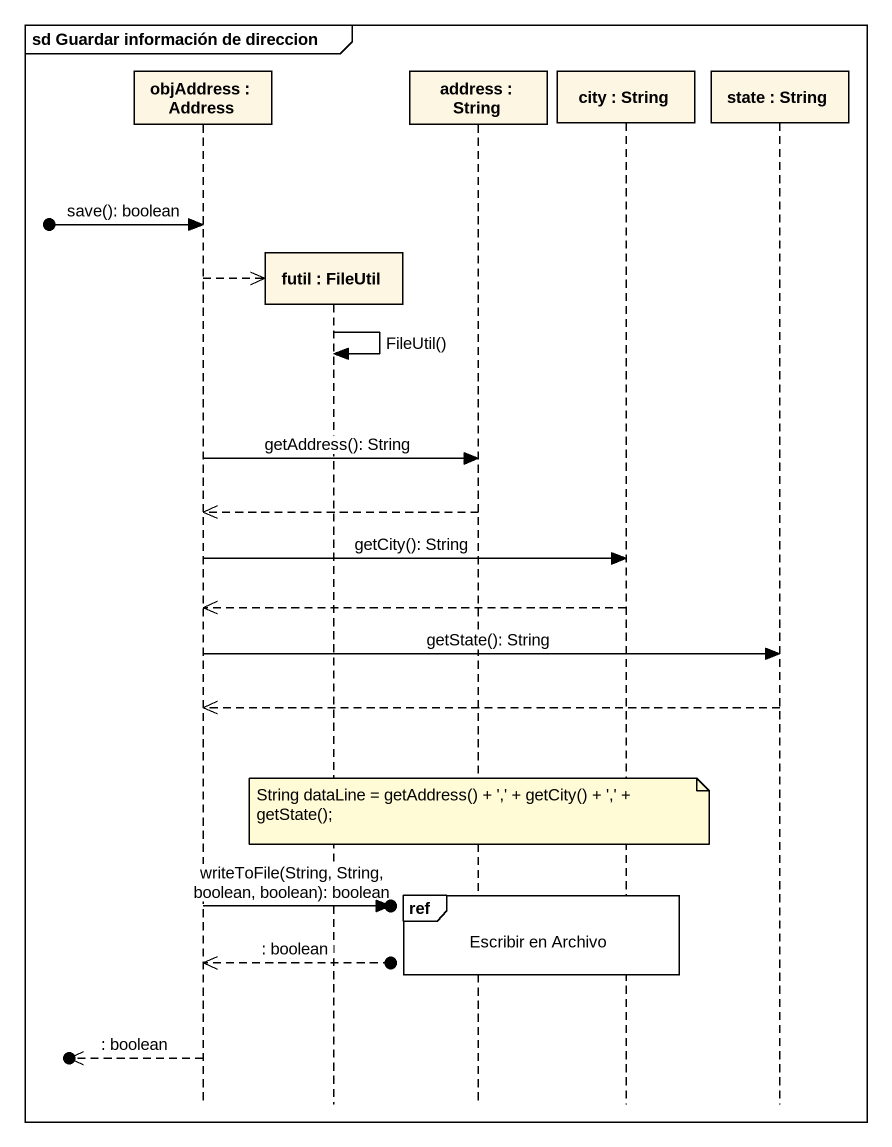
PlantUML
@startuml
mainframe sd Guardar información de direccion
hide footbox
participant "objAddress : Address" as objAddress
participant "futil : FileUtil" as futil
participant "address : String" as address
participant "city : String" as city
participant "state : String" as state_

[o-> objAddress : save(): boolean
objAddress -->> futil **
futil -> futil : FileUtil()
objAddress -> address : getAddress(): String
address -->> objAddress
objAddress -> city : getCity(): String
city -->> objAddress
objAddress -> state_ : getState(): String
state_ -->> objAddress
note over address : String dataLine = getAddress() + ',' + getCity() + ',' + getState();
ref over address, city : Escribir en Archivo
objAddress ->o] : writeToFile(String, String, boolean, boolean): boolean
objAddress <<--o] : : boolean
[o<<-- objAddress : : boolean
@enduml
